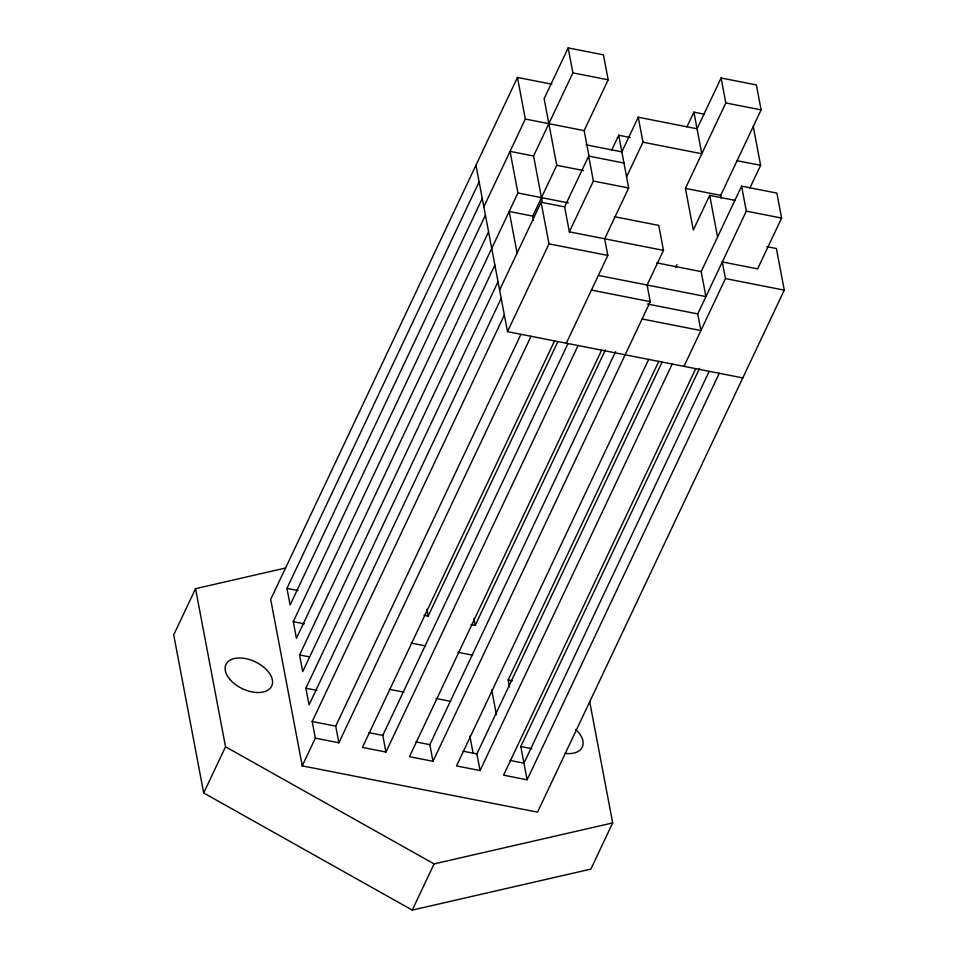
<?xml version="1.0" encoding="UTF-8"?>
<svg xmlns="http://www.w3.org/2000/svg" width="958" height="958" viewBox="0 0 958 958"><rect width="100%" height="100%" fill="white"/><g stroke="black" fill="none" stroke-linecap="round" stroke-linejoin="round"><path stroke-width="1.44" d="M285.58 568.01L195.552 588.667L173.721 634.855L203.695 792.973L412.251 910.1L590.846 869.122L612.677 822.922L589.649 701.412M551.88 84.22L517.452 77.442L270.695 599.445L302.249 765.873L537.534 812.145L784.279 290.154L776.399 248.541L766.711 246.637M482.269 198.498L290.106 605.013L286.957 588.368L479.108 181.852M203.695 792.973L225.525 746.773L195.552 588.667M483.85 206.82L525.331 119.055L517.452 77.442M488.58 231.788L296.417 638.291L293.268 621.658L485.419 215.143M589.05 156.441L584.152 130.623L608.174 79.801L603.444 54.845L568.154 47.9L544.132 98.71L556.754 165.291L532.732 216.101L533.546 220.4M542.276 201.922L533.582 156.01L572.884 72.868L568.154 47.9M494.891 265.067L302.728 671.582L299.579 654.937L517.931 192.989L510.051 151.388L533.582 156.01M501.202 298.357L309.039 704.872L305.889 688.227L498.04 281.712M499.621 290.034L541.102 202.27L564.633 206.892L569.363 231.86L663.487 250.373L647.105 285.017L650.266 301.662L432.992 761.299L409.461 756.664L601.624 350.161M302.249 765.873L315.35 738.151L312.188 721.518L504.351 315.002M564.633 206.892L588.655 156.082L623.945 163.028M742.797 377.919L507.501 331.648L548.994 243.871L541.102 202.27M315.35 738.151L338.881 742.785L335.719 726.14L520.853 334.486M569.363 231.86L593.385 181.05L588.655 156.082M611.779 149.891L618.712 135.234L630.184 137.485M338.881 742.785L531.031 336.27M721.254 198.222L720.715 195.348L761.107 109.883L756.377 84.927L721.087 77.981L697.065 128.791L638.244 117.223L621.862 151.867L585.997 144.814M626.604 176.835L642.974 142.191L638.244 117.223M554.562 340.904L362.411 747.408L385.93 752.042L578.093 345.527M618.712 135.234L628.676 187.984L604.666 238.805L607.815 255.439L566.322 343.215M423.975 615.311L428.13 616.138L557.724 341.97M385.93 752.042L382.781 735.397L567.914 343.742M686.982 126.815L693.915 112.146L703.95 114.122M471.037 624.568L475.18 625.394L605.42 349.886M735.097 200.366L709.686 195.372L693.305 230.016L685.425 188.403L725.817 102.949L721.087 77.981M432.992 761.299L429.843 744.653L615.611 351.646M675.677 267.294L676.935 264.659M648.674 359.406L456.523 765.921L480.054 770.555L672.205 364.04M509.488 686.886L508.183 679.952L658.841 361.226M598.331 275.425L705.926 296.585L701.196 271.617L741.588 186.163L776.89 193.109L781.62 218.065L757.598 268.887L722.308 261.941L725.457 278.586L683.976 366.351M480.054 770.555L476.892 753.91L662.026 362.256M749.91 187.984L760.616 165.327L753.275 126.588M412.251 910.1L434.082 863.9L612.677 822.922M642.076 318.978L700.897 330.558L697.735 313.913L746.33 211.131L741.588 186.163M695.736 368.662L503.573 775.178L527.104 779.8L719.266 373.297M527.104 779.8L520.793 746.521L699.544 368.375M709.088 371.512L523.954 763.167L510.111 760.436M572.884 72.868L608.174 79.801M725.817 102.949L761.107 109.883M525.331 119.055L584.152 130.623M642.974 142.191L701.795 153.759L693.915 112.146M737.097 160.704L760.616 165.327M685.425 188.403L720.715 195.348M556.754 165.291L583.566 170.56M593.385 181.05L628.676 187.984M746.33 211.131L781.62 218.065M517.931 192.989L568.286 202.904M614.282 216.664L658.745 225.405L663.487 250.373M532.732 216.101L509.201 211.478L517.092 253.08M656.721 262.875L701.196 271.617M548.994 243.871L607.815 255.439M725.457 278.586L784.279 290.154M591.433 290.094L650.266 301.662M647.524 304.033L697.735 313.913M286.957 588.368L298.034 590.547M411.198 643.093L425.783 645.967M457.888 652.278L472.486 655.152M293.268 621.658L304.333 623.826M508.183 679.952L512.326 680.767M299.579 654.937L309.266 656.841M389.355 689.293L403.953 692.167M436.058 698.478L450.643 701.34M305.889 688.227L316.954 690.407M520.793 746.521L531.87 748.701M312.188 721.518L335.719 726.14M368.938 732.678L382.781 735.397M416 741.935L429.843 744.653M463.049 751.18L476.892 753.91M225.525 746.773L434.082 863.9M709.686 195.372L717.578 236.973M475.958 165.207L507.501 331.648M491.717 689.928L496.424 714.8M473.875 618.449L475.18 625.394M469.875 736.115L473.204 753.671M426.813 609.204L428.13 616.138M575.698 729.457A25.291 14.909 25.3 0 1 582.356 746.989A25.291 14.909 25.3 0 1 565.004 753.371M230.028 679.569A25.291 14.909 25.3 0 0 270.779 687.581A25.291 14.909 25.3 0 0 245.667 658.613A25.291 14.909 25.3 0 0 230.028 679.569"/></g></svg>
